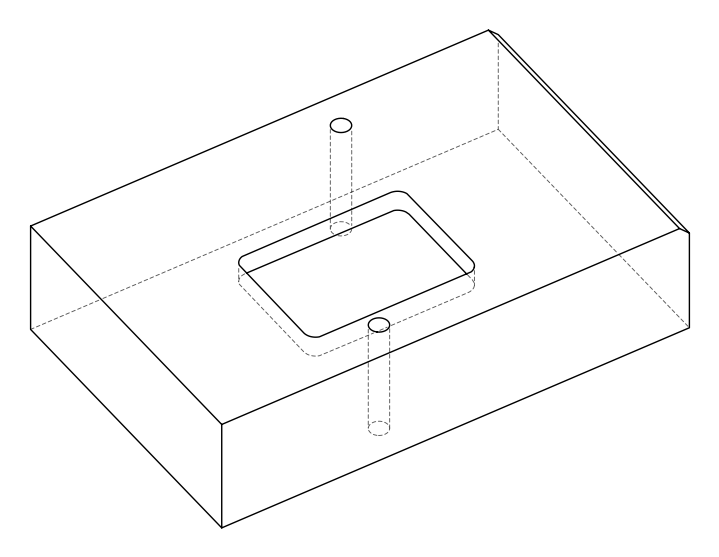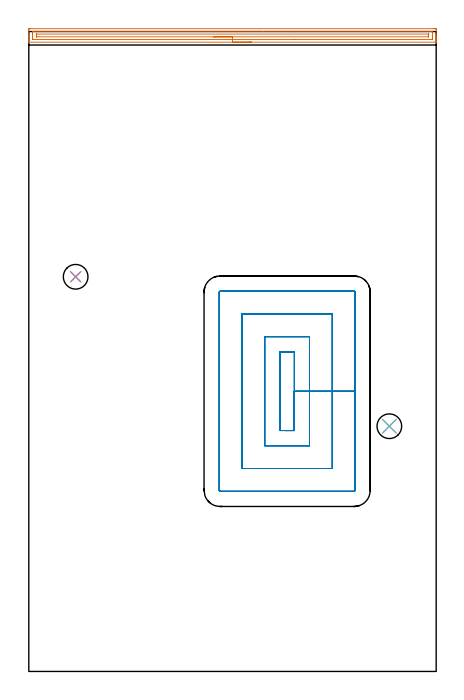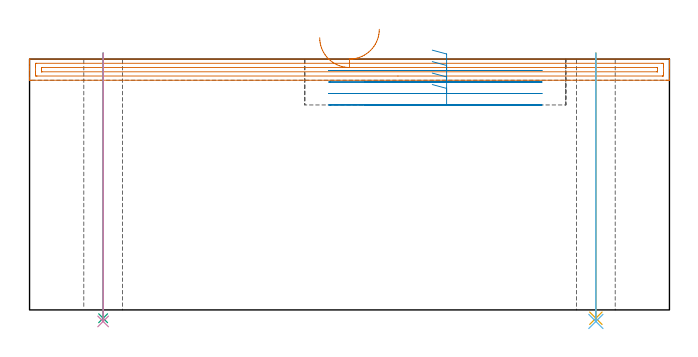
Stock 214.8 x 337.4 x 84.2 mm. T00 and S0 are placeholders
(PLAN: 6 operations, 5 tool changes, 14.5 min)
(1 AREA_MILL | FG_CHAMFER_SURFACE | UGT0205_001 | 5.34 min | 5418 mm3)
(2 MILL_RECTANGULAR_POCKET | POCKET_RECTANGULAR_STRAIGHT | UGT0201_010 | Follow Part, ap 4, ae 75% | 7.68 min | 162979 mm3)
(3 DRILL_THROUGH_HOLE_FROM_SOLID_MATERIAL | STEP1HOLE | NXT0301_042 | 0.36 min | 3319 mm3)
(4 DRILL_TO_ENLARGE_THROUGH_HOLE | STEP1HOLE | NXT0301_101 | 0.36 min | 7846 mm3)
(5 DRILL_THROUGH_HOLE_FROM_SOLID_MATERIAL_1 | STEP1HOLE_1 | NXT0301_042 | 0.36 min | 3306 mm3)
(6 DRILL_TO_ENLARGE_THROUGH_HOLE_1 | STEP1HOLE_1 | NXT0301_101 | 0.36 min | 7844 mm3)
(TOOL UGT0205_001 | Chamfer Mill 20 x 3 x 45 deg. | D20 FL50 Z2)
(TOOL UGT0201_010 | End Mill 16 mm | D16 FL22 Z2)
(TOOL NXT0301_042 | Carbide Drill 7.1mm [860.1-0710-057A1-MM 2214] | D7.1 PA140 FL85 Z2)
(TOOL NXT0301_101 | Carbide Drill 13mm [860.1-1300-104A1-MM 2214] | D13 PA140 FL123 Z2)
(OP 1 AREA_MILL)
G17 G21 G94 G90
T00 M6
G54
G17 G0 G90 X117.4 Y331.8 S1061 M3
G43 Z94.2 H0
G94 G1 X117.362 Z93.328 F250.
X117.248 Z92.463
X117.059 Z91.612
X116.797 Z90.78
X116.463 Z89.974
X116.06 Z89.2
X115.592 Z88.464
X115.06 Z87.772
X114.471 Z87.129
X113.828 Z86.539
X113.136 Z86.008
X112.4 Z85.54
X111.626 Z85.137
X110.82 Z84.803
X109.988 Z84.541
X109.137 Z84.352
X108.272 Z84.238
X107.4 Z84.2
X0.174
X0.008 Y331.803 Z84.188
X0.007 Y331.808 Z84.183
X0. Y332.159 Z83.84
Y332.457 Z83.542
Y333.144 Z82.85
Y334.37 Z81.627
Y334.909 Z81.085
Y335.522 Z80.473
Y338.169 Z77.828
X0.003 Y338.438 Z77.559
X0.01 Y338.892 Z77.106
X0.158 Y338.895 Z77.103
X0.621 Y338.9 Z77.1
X213.711
X214.179 Y338.899 Z77.101
X214.642 Y338.895 Z77.103
X214.791 Y338.892 Z77.106
X214.8 Y338.438 Z77.559
Y334.909 Z81.085
Y334.37 Z81.627
Y334.027 Z81.969
Y333.488 Z82.508
Y333.144 Z82.85
Y332.457 Z83.542
Y332.16 Z83.839
X214.793 Y331.808 Z84.183
X214.792 Y331.803 Z84.188
X214.628 Y331.8 Z84.2
X107.4
Y333.214 Z82.786
X2.408 Y333.215 Z82.785
X2.336
X2.031 Y333.221 Z82.779
X2.01 Y333.32 Z82.68
X2.003 Y333.544 Z82.456
X2.001 Y334.027 Z81.973
X2. Y334.429 Z81.571
Y336.194 Z79.806
X2.001 Y336.673 Z79.327
X2.002 Y337.074 Z78.926
X2.01 Y337.472 Z78.528
X2.408 Y337.484 Z78.516
X2.48 Y337.485 Z78.515
X123.665 Y337.486 Z78.514
X212.392 Y337.485 Z78.515
X212.464
X212.769 Y337.479 Z78.521
X212.79 Y337.38 Z78.62
X212.797 Y337.156 Z78.844
X212.799 Y336.673 Z79.327
X212.8 Y336.271 Z79.729
Y334.506 Z81.494
X212.799 Y334.027 Z81.973
X212.798 Y333.626 Z82.374
X212.79 Y333.228 Z82.772
X212.392 Y333.216 Z82.784
X212.321 Y333.215 Z82.785
X139.931 Y333.214 Z82.786
X107.4
Y334.628 Z81.372
X4.195 Y334.629 Z81.371
X4.1 Y334.63 Z81.37
X4.026 Y334.633 Z81.367
X4.011 Y334.635 Z81.365
X4.006 Y334.662 Z81.338
X4.003 Y334.716 Z81.284
X4. Y334.909 Z81.091
Y335.101 Z80.899
Y335.791 Z80.209
X4.001 Y335.983 Z80.017
X4.006 Y336.047 Z79.953
X4.01 Y336.065 Z79.935
X4.019 Y336.068 Z79.932
X4.053 Y336.07 Z79.93
X4.195 Y336.071 Z79.929
X210.605
X210.7 Y336.07 Z79.93
X210.774 Y336.067 Z79.933
X210.79 Y336.065 Z79.935
X210.794 Y336.038 Z79.962
X210.797 Y335.984 Z80.016
X210.8 Y335.791 Z80.209
Y335.599 Z80.401
Y334.909 Z81.091
X210.799 Y334.717 Z81.283
X210.794 Y334.653 Z81.347
X210.79 Y334.635 Z81.365
X210.781 Y334.633 Z81.367
X210.747 Y334.63 Z81.37
X210.605 Y334.629 Z81.371
X107.4 Y334.628 Z81.372
X106.528 Z81.41
X105.664 Z81.523
X104.812 Z81.712
X103.98 Z81.975
X103.174 Z82.308
X102.4 Z82.711
X101.664 Z83.18
X100.972 Z83.711
X100.329 Z84.3
X99.74 Z84.944
X99.209 Z85.636
X98.74 Z86.372
X98.337 Z87.145
X98.003 Z87.951
X97.741 Z88.783
X97.552 Z89.635
X97.438 Z90.5
X97.4 Z91.372
G0 Z94.2
M5
M2
(OP 2 MILL_RECTANGULAR_POCKET)
G17 G21 G94 G90
T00 M6
G54
G17 G0 G90 X135.186 Y127. S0 M3
G43 Z94.2 H0
Z87.2
G94 G1 X140. Z85.91 F250.
Y147.75 Z80.35
Y168.5 F500.
X132.4
Y127.
X140.
Y147.75
X148.
Y176.5
X124.4
Y119.
X148.
Y147.75
X160.
Y188.5
X112.4
Y107.
X160.
Y147.75
X172.
Y200.
G3 X171.5 Y200.5 R0.5
G1 X100.9
G3 X100.4 Y200. R0.5
G1 Y95.5
G3 X100.9 Y95. R0.5
G1 X171.5
G3 X172. Y95.5 R0.5
G1 Y147.75
Y148.75
G0 X135.186 Y127. Z83.35
G1 X140. Z82.06 F250.
Y147.75 Z76.5
Y168.5 F500.
X132.4
Y127.
X140.
Y147.75
X148.
Y176.5
X124.4
Y119.
X148.
Y147.75
X160.
Y188.5
X112.4
Y107.
X160.
Y147.75
X172.
Y200.
G3 X171.5 Y200.5 R0.5
G1 X100.9
G3 X100.4 Y200. R0.5
G1 Y95.5
G3 X100.9 Y95. R0.5
G1 X171.5
G3 X172. Y95.5 R0.5
G1 Y147.75
Y148.75
G0 X135.186 Y127. Z79.5
G1 X140. Z78.21 F250.
Y147.75 Z72.65
Y168.5 F500.
X132.4
Y127.
X140.
Y147.75
X148.
Y176.5
X124.4
Y119.
X148.
Y147.75
X160.
Y188.5
X112.4
Y107.
X160.
Y147.75
X172.
Y200.
G3 X171.5 Y200.5 R0.5
G1 X100.9
G3 X100.4 Y200. R0.5
G1 Y95.5
G3 X100.9 Y95. R0.5
G1 X171.5
G3 X172. Y95.5 R0.5
G1 Y147.75
Y148.75
G0 X135.186 Y127. Z75.65
G1 X140. Z74.36 F250.
Y147.75 Z68.8
Y168.5 F500.
X132.4
Y127.
X140.
Y147.75
X148.
Y176.5
X124.4
Y119.
X148.
Y147.75
X160.
Y188.5
X112.4
Y107.
X160.
Y147.75
X172.
Y200.
G3 X171.5 Y200.5 R0.5
G1 X100.9
G3 X100.4 Y200. R0.5
G1 Y95.5
G3 X100.9 Y95. R0.5
G1 X171.5
G3 X172. Y95.5 R0.5
G1 Y147.75
Y148.75
G0 Z94.2
M5
M2
(OP 3 DRILL_THROUGH_HOLE_FROM_SOLID_MATERIAL)
G17 G21 G94 G90
T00 M6
G54
G17 G0 G90 X24.7 Y208.1 S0 M3
G43 Z94.2 H1
G94 G81 G98 Z-2.792 F250. R86.2
G80
M5
M2
(OP 4 DRILL_TO_ENLARGE_THROUGH_HOLE)
G17 G21 G94 G90
T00 M6
G54
G17 G0 G90 X24.7 Y208.1 S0 M3
G43 Z94.2 H1
G94 G73 G98 Z-3.866 F250. Q12.581 R86.2
G80
M5
M2
(OP 5 DRILL_THROUGH_HOLE_FROM_SOLID_MATERIAL_1)
G17 G21 G94 G90
T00 M6
G54
G17 G0 G90 X190.1 Y129.3 S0 M3
G43 Z94.2 H1
G94 G81 G98 Z-2.792 F250. R86.2
G80
M5
M2
(OP 6 DRILL_TO_ENLARGE_THROUGH_HOLE_1)
G17 G21 G94 G90
T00 M6
G54
G17 G0 G90 X190.1 Y129.3 S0 M3
G43 Z94.2 H1
G94 G73 G98 Z-3.866 F250. Q12.581 R86.2
G80
M5
M2
